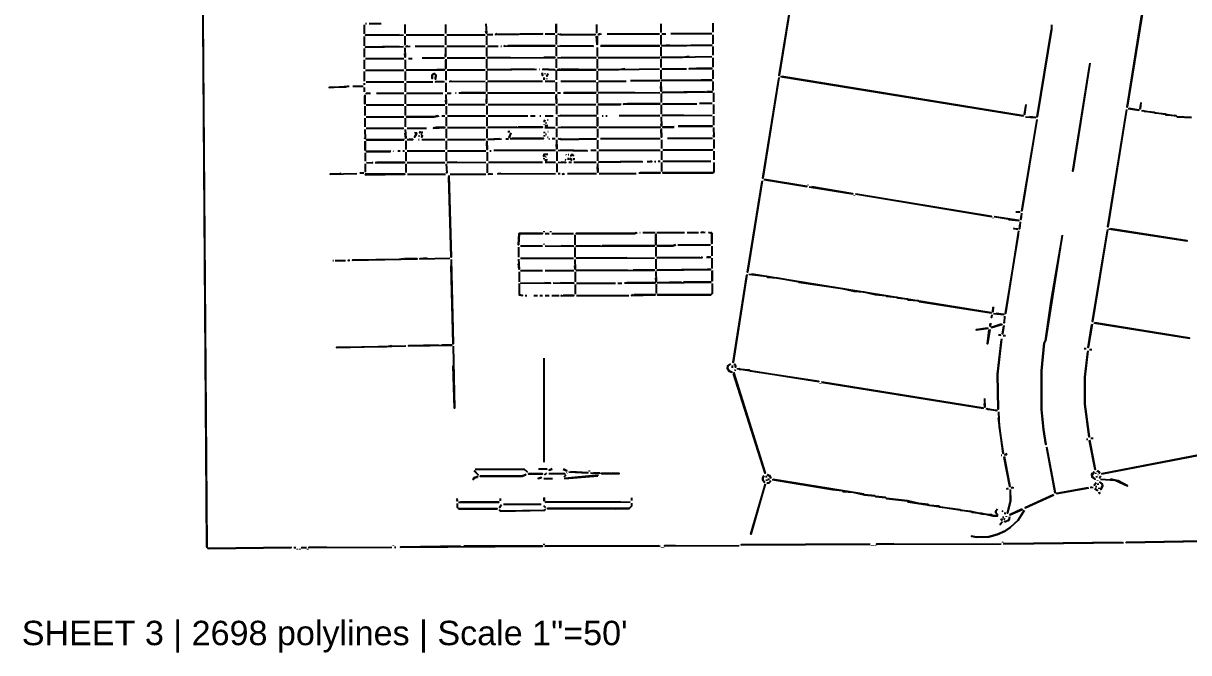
# Model space of a CAD drawing. Extents: x 0 to 16407, y 159 to 1115.
# Drawn here: x 5970 to 6638, y 161 to 522 of the extents above; entities that cross this region are included whole.
import ezdxf

# ---------------------------------------------------------------- set-up
doc = ezdxf.new("R2010")
doc.units = 0
doc.layers.add('RASTER_VECTOR_LINEWORK', color=5, linetype='CONTINUOUS')
doc.layers.add('TITLEBLOCK', color=2, linetype='CONTINUOUS')
doc.styles.get("Standard").update_dxf_attribs({"font": 'Arial'})

msp = doc.modelspace()

# ---------------------------------------------------------------- linework, layer by layer
at = {"layer": 'RASTER_VECTOR_LINEWORK'}
for points in [[(6070, 1069.5), (6069.25, 1069), (6070.25, 881), (6075.25, 221.5), (6076, 220.75), (6123.5, 221.25), (6076, 220.75), (6075.25, 221.5), (6069.25, 1069), (6070, 1069.5), (6106.25, 1069.5)], [(6411.75, 543.25), (6403.5, 492.25), (6411.75, 542.5)], [(6612.5, 532), (6603, 474), (6612.25, 531.75)], [(6166.25, 522), (6166.75, 522)], [(6168.25, 522), (6175.25, 522)], [(6188.75, 521.5), (6188.75, 516.25)], [(6212, 521.5), (6212, 516.25)], [(6235.25, 521.75), (6235.5, 516.5), (6235.25, 517.75)], [(6275.5, 521.75), (6275.5, 516.75), (6275.5, 521.5)], [(6298.75, 521.5), (6298.75, 516.5)], [(6335.5, 521.75), (6335.5, 516.75)], [(6365.5, 522.25), (6365.5, 517)], [(6165.5, 521.25), (6165.5, 516)], [(6185.5, 515.5), (6166.25, 515.25), (6188, 515.5)], [(6188.75, 514.75), (6188.75, 509.5)], [(6189.5, 515.5), (6211.25, 515.5)], [(6212, 514.75), (6212, 509.75)], [(6212.75, 515.5), (6234.75, 515.5)], [(6235.5, 514.75), (6235.5, 509.75)], [(6239, 515.75), (6236.25, 515.5), (6239.25, 515.75)], [(6241.75, 516), (6240.75, 515.75), (6267.75, 516), (6242, 515.75)], [(6269.25, 516), (6274.75, 516)], [(6275.5, 515.25), (6275.5, 510)], [(6276.25, 516), (6278.75, 515.5), (6298, 515.75), (6278.75, 515.5), (6278, 516)], [(6299, 515), (6299, 510), (6298.75, 514.75)], [(6301, 516), (6299.75, 515.75), (6301.5, 516)], [(6304.75, 516), (6334.75, 516)], [(6335.5, 515.25), (6335.5, 510)], [(6336.25, 516), (6338.5, 516)], [(6341.25, 516.25), (6364.75, 516.25)], [(6365.5, 515.5), (6365.5, 510.25)], [(6559.75, 521.25), (6559.75, 518.5), (6551.5, 468.5), (6559.75, 518.5)], [(6165.5, 514.5), (6165.5, 509.25)], [(6185.5, 508.75), (6166.25, 508.5), (6188, 508.75)], [(6190.5, 509), (6189.5, 508.75), (6191.75, 509)], [(6194.75, 509), (6211.25, 509)], [(6212, 508.25), (6212, 503), (6212, 504.5)], [(6212.75, 509), (6234.75, 509)], [(6235.5, 508.25), (6235.5, 503)], [(6236.25, 509), (6242.25, 509)], [(6243.75, 509), (6244.25, 509)], [(6246.25, 509.25), (6245.75, 509), (6274.75, 509.25), (6247.75, 509.25)], [(6275.5, 508.5), (6275.5, 503.25)], [(6276.25, 509.25), (6296.75, 509), (6278, 509.25)], [(6299, 508.25), (6299, 503)], [(6301, 509.25), (6334.75, 509.25), (6301.25, 509.25)], [(6335.5, 508.5), (6335.5, 503.25)], [(6340.5, 509.5), (6336.25, 509.25), (6364.75, 509.5), (6340.75, 509.25)], [(6365.5, 508.75), (6365.5, 503.75)], [(6165.5, 507.75), (6165.5, 502.75)], [(6166.25, 502), (6188.25, 502)], [(6188.75, 508), (6189, 502.75), (6188.75, 504.75)], [(6190.75, 502), (6193, 502)], [(6198.75, 502.25), (6211.5, 502.25)], [(6212.25, 501.5), (6212.25, 496.25), (6212.25, 501)], [(6213, 502.25), (6234.75, 502.25)], [(6235.5, 501.5), (6235.5, 496.25)], [(6249.25, 502.5), (6236.25, 502.25), (6274.75, 502.5), (6268.5, 502.5)], [(6275.5, 501.75), (6275.5, 496.5)], [(6276.25, 502.5), (6298.25, 502.25), (6278.5, 502.5)], [(6299, 501.5), (6299, 496.25)], [(6304.5, 502.5), (6299.75, 502.25), (6334.75, 502.5), (6304.75, 502.25)], [(6335.5, 501.75), (6335.5, 496.75)], [(6351.75, 503), (6348, 502.5), (6336.25, 502.5), (6364.75, 503)], [(6365.5, 502.25), (6365.5, 497)], [(6165.5, 501.25), (6165.5, 496)], [(6166.25, 495.25), (6188.25, 495.25)], [(6189, 501.25), (6189, 496)], [(6207, 495.5), (6189.75, 495.25), (6211.5, 495.5), (6207.25, 495.5)], [(6212.25, 494.75), (6212.25, 489.5)], [(6213, 495.5), (6234.75, 495.5)], [(6235.5, 494.75), (6235.5, 489.75)], [(6263, 495.75), (6236.25, 495.5), (6264.25, 495.75)], [(6265.75, 495.75), (6266, 495.75)], [(6267.5, 495.75), (6274.75, 495.5), (6268, 495.75)], [(6275.5, 495), (6275.5, 489.75)], [(6277.75, 495.75), (6276.25, 495.5), (6298.25, 495.5), (6278.5, 495.75)], [(6299, 494.75), (6299, 489.75)], [(6315, 496), (6311.5, 495.5), (6299.75, 495.5), (6334.75, 496)], [(6335.5, 495.25), (6335.5, 490)], [(6336.25, 496), (6350.25, 496)], [(6356, 496.25), (6351.75, 496), (6364.75, 496.25), (6356.25, 496.25)], [(6365.5, 495.5), (6365.5, 490.25)], [(6581.75, 499.25), (6572, 437.25), (6581.75, 498.25)], [(6165.5, 494.5), (6165.5, 489)], [(6166.5, 488.5), (6188.25, 488.5)], [(6189, 494.5), (6189, 489.25)], [(6189.75, 488.5), (6204.75, 488.5)], [(6205.25, 493.25), (6204.5, 492.5), (6204.5, 490.5), (6204.5, 492.5), (6205.75, 493.25), (6206.5, 492.5), (6206.25, 490), (6206.5, 492.5), (6205.75, 493.25)], [(6210.75, 488.75), (6206.25, 488.5), (6211.5, 488.75)], [(6212.25, 488), (6212.25, 482.75)], [(6215.25, 489), (6214.5, 488.75), (6234.75, 489)], [(6235.5, 488.25), (6235.5, 483)], [(6236.25, 489), (6267.75, 489)], [(6267.5, 493.75), (6267.75, 492.25), (6267.5, 493.25)], [(6268.5, 491), (6268.5, 489.75)], [(6269, 493.25), (6269, 493)], [(6269.25, 489), (6274.75, 489)], [(6270, 490.5), (6270, 490)], [(6270.75, 493.25), (6270.25, 491.75), (6270.75, 493)], [(6275.5, 488.25), (6275.5, 483)], [(6278.25, 489), (6298.25, 489)], [(6299, 488.25), (6299, 483)], [(6299.75, 489), (6315.75, 489)], [(6318.25, 489.25), (6334.75, 489.25), (6318.5, 489)], [(6335.5, 488.5), (6335.75, 483.25), (6335.5, 486)], [(6358.75, 489.5), (6336.25, 489.25), (6364.75, 489.5), (6359, 489.5)], [(6365.5, 488.75), (6365.5, 483.5)], [(6403.25, 491), (6394, 433.25), (6403.25, 490)], [(6404.25, 491.5), (6543.5, 469), (6405, 491.5)], [(6156.5, 486), (6154.75, 485.5), (6145.25, 485.25), (6156.75, 486)], [(6159, 486), (6164.75, 486)], [(6165.5, 487.75), (6165.5, 486.75)], [(6165.5, 485.25), (6165.5, 482.75)], [(6168.5, 482), (6166.5, 481.75), (6169, 482)], [(6172.5, 482), (6188.25, 482)], [(6189, 487.75), (6189, 482.75)], [(6189.75, 482), (6210.5, 482)], [(6213, 482), (6215.25, 482)], [(6217.75, 482.25), (6218.25, 482.25)], [(6219.75, 482.25), (6234.75, 482.25), (6221, 482.25)], [(6235.5, 481.5), (6235.5, 476.25), (6235.5, 478.5)], [(6236.25, 482.25), (6274.75, 482.25)], [(6275.5, 481.5), (6275.75, 476.25), (6275.5, 480.5)], [(6276.25, 482.25), (6278, 482.25)], [(6279.75, 482.25), (6298.25, 482.25), (6280, 482.25)], [(6299, 481.5), (6299, 476.25)], [(6320.5, 482.5), (6299.75, 482.25), (6335, 482.5)], [(6335.75, 481.75), (6335.75, 476.75)], [(6361, 482.75), (6336.5, 482.5), (6365, 482.75), (6362, 482.75)], [(6365.75, 482.25), (6365.75, 477)], [(6165.75, 481), (6165.75, 476), (6165.75, 480.5)], [(6166.5, 475.25), (6188.25, 475.25)], [(6189, 481.25), (6189, 476)], [(6189.75, 475.25), (6211.75, 475.25)], [(6212.25, 481.25), (6212.5, 476), (6212.25, 478)], [(6213.5, 475.5), (6234.75, 475.5)], [(6235.75, 474.75), (6235.75, 469.75)], [(6236.5, 475.5), (6275, 475.5)], [(6275.75, 474.75), (6275.75, 470)], [(6276.5, 475.5), (6298.25, 475.5)], [(6299, 474.75), (6299, 469.75)], [(6312.75, 475.75), (6299.75, 475.5), (6312.5, 475.5)], [(6316.5, 476), (6314.25, 475.75), (6335, 476), (6316.75, 476)], [(6335.75, 475.25), (6335.75, 470)], [(6336.5, 476), (6356.25, 476)], [(6357.75, 476.25), (6365, 476.25)], [(6365.75, 475.5), (6365.75, 470.25)], [(6545, 475.5), (6544.25, 469.75), (6545, 474.5)], [(6611, 476.75), (6610.5, 473), (6611, 475.5)], [(6165.75, 474.5), (6165.75, 469.25)], [(6166.5, 468.5), (6188.25, 468.5)], [(6189, 474.5), (6189, 469.25)], [(6207.75, 469), (6205.5, 468.5), (6189.75, 468.5), (6205.5, 468.5), (6208.5, 469)], [(6210, 469), (6211.75, 469)], [(6212.5, 474.5), (6212.5, 469.75)], [(6212.5, 468.25), (6212.5, 463)], [(6213.25, 469), (6235, 469)], [(6235.75, 468.25), (6235.75, 463)], [(6236.5, 469), (6259.25, 469)], [(6260.75, 469), (6263.5, 469)], [(6266.25, 469), (6266.75, 469)], [(6269.25, 469), (6273.75, 469)], [(6275.75, 468.25), (6275.75, 463.25)], [(6276.5, 469.25), (6298.5, 469), (6277.75, 469.25)], [(6299.25, 468.25), (6299.25, 463.25), (6299.25, 468)], [(6302, 469), (6302.5, 469)], [(6304, 469), (6304.75, 469)], [(6311.75, 469.25), (6335, 469.25)], [(6335.75, 468.5), (6336, 463.25), (6335.75, 464.5)], [(6348.5, 469.5), (6336.5, 469.25), (6365, 469.5)], [(6365.75, 468.75), (6365.75, 463.75)], [(6544.75, 468.5), (6550.5, 468), (6547, 468.5)], [(6602.75, 472.75), (6592, 405.25), (6602.75, 471.5)], [(6603.75, 473.25), (6609.75, 472.25), (6604.25, 473.25)], [(6611.25, 472), (6631.25, 469), (6631.75, 468.5), (6640, 468)], [(6640, 468), (6631.75, 468.5), (6631.25, 469), (6625.5, 469.5), (6625, 470), (6619.25, 470.5), (6618.75, 471), (6613, 471.5), (6612.5, 472)], [(6165.75, 467.75), (6165.75, 462.75)], [(6166.5, 462), (6188.25, 462)], [(6189, 467.75), (6189, 462.75)], [(6190, 462), (6201.25, 462)], [(6206.5, 462.25), (6205.25, 462), (6211.75, 462.25), (6206.75, 462.25)], [(6212.5, 461.5), (6212.5, 456.25)], [(6213.25, 462.25), (6235, 462.25)], [(6235.75, 461.5), (6235.75, 456.25)], [(6253, 462.5), (6236.5, 462.25), (6267.75, 462.5), (6253.75, 462.5)], [(6269, 466.75), (6268.75, 465.75), (6269.25, 466.75)], [(6268.75, 464.25), (6268.75, 464)], [(6269, 462.25), (6275, 462.25)], [(6269.5, 465), (6270, 465)], [(6270.75, 463.5), (6269.5, 463.25), (6270.5, 463.25)], [(6270.5, 466.75), (6271, 466.75)], [(6275.75, 461.75), (6275.75, 456.75)], [(6276.5, 462.5), (6298.5, 462.25), (6278.5, 462.5)], [(6299.25, 461.5), (6299.25, 456.5)], [(6300, 462.5), (6335.25, 462.5), (6300.25, 462.25)], [(6335.75, 461.75), (6336, 456.75), (6335.75, 461)], [(6343.25, 462.75), (6336.75, 462.5), (6343, 462.5)], [(6345.5, 463), (6365, 463), (6345.75, 463)], [(6365.75, 462.25), (6366, 457), (6365.75, 457.75)], [(6551.25, 467), (6542.75, 414.5), (6551.25, 465.5)], [(6165.75, 461.25), (6166, 456), (6165.75, 456.5)], [(6188.5, 455.5), (6166.75, 455.25), (6188.25, 455.25)], [(6189, 461.25), (6189.25, 456.25), (6189, 459)], [(6189.25, 454.75), (6189.25, 449.75)], [(6190, 455.5), (6193.25, 455.5), (6191.25, 455.5)], [(6194.25, 459.5), (6195.5, 459.25), (6194.25, 456.75), (6195.5, 458.5), (6195.25, 459.5)], [(6196.5, 455.5), (6197, 455.5)], [(6196.75, 457.75), (6196.75, 457.25)], [(6197.5, 459.75), (6197.25, 459.25), (6197.5, 459.75), (6198.75, 459.25), (6198.25, 459.75)], [(6198, 458.5), (6198.75, 457.75), (6198.5, 456.75), (6198.75, 457.75)], [(6198.5, 455.5), (6211.75, 455.5)], [(6212.5, 454.75), (6212.5, 449.75)], [(6213.25, 455.5), (6235, 455.5)], [(6235.75, 454.75), (6236, 449.75), (6235.75, 453.75)], [(6243, 455.75), (6236.5, 455.5), (6244.25, 455.75)], [(6246.75, 455.75), (6248.25, 455.75)], [(6247.75, 460), (6249, 460)], [(6249.5, 459.25), (6248.5, 456.5), (6249.5, 458.75)], [(6249.25, 456), (6268.25, 456), (6250.25, 456)], [(6268.75, 459.75), (6268.75, 459)], [(6268.75, 458), (6268.75, 457.25)], [(6269.5, 458.5), (6270, 458.5)], [(6270.5, 456.75), (6271, 456.75)], [(6270.75, 460), (6271, 460)], [(6271.25, 455.75), (6271.75, 455.75)], [(6273.25, 456), (6275, 456)], [(6275.75, 455.25), (6276, 450), (6275.75, 452.5)], [(6276.5, 456), (6278.75, 455.5), (6298.5, 455.75), (6278.75, 455.5), (6278, 456)], [(6299.25, 455), (6299.25, 450)], [(6301, 456), (6335.25, 456)], [(6336, 455.25), (6336, 450.25)], [(6339.5, 456.25), (6365.25, 456.25)], [(6366, 455.5), (6366, 450.25)], [(6166, 454.5), (6166, 449.25), (6166, 454.25)], [(6180.75, 448.75), (6166.75, 448.5), (6180.5, 448.5)], [(6182, 449), (6182.25, 448.75)], [(6184.75, 449), (6186, 449)], [(6187.5, 449), (6188.5, 449)], [(6189.25, 448.25), (6189.25, 443)], [(6190, 449), (6211.75, 449)], [(6212.5, 448.25), (6212.5, 443)], [(6213.25, 449), (6235.25, 449)], [(6236, 448.25), (6236, 443.25)], [(6237.5, 449), (6238.25, 449)], [(6239.75, 449.25), (6275.25, 449.25)], [(6276, 448.5), (6276, 443.25)], [(6276.75, 449.25), (6293.25, 449), (6278, 449.25)], [(6295.5, 449.25), (6298.5, 449.25)], [(6299.25, 448.5), (6299.25, 443.25)], [(6300, 449.25), (6335.25, 449.25)], [(6336, 448.75), (6336, 443.75)], [(6336.75, 449.5), (6365.25, 449.5), (6337, 449.25)], [(6366, 448.75), (6366, 443.75)], [(6166, 447.75), (6166, 443)], [(6166, 441.5), (6166, 436.75)], [(6166.75, 442.25), (6170.25, 442), (6169.75, 442.25)], [(6171.75, 442.25), (6188.5, 442.25), (6172.75, 442.25)], [(6189.25, 441.5), (6189.25, 436.5)], [(6190, 442.25), (6211.75, 442.25)], [(6212.5, 441.5), (6212.75, 436.25), (6212.5, 436.75)], [(6218.5, 442.5), (6213.25, 442.25), (6235.25, 442.5)], [(6236, 441.75), (6236, 436.25)], [(6236.75, 442.5), (6267.75, 442.5)], [(6268.75, 447), (6268.5, 445.75), (6268.75, 447), (6270.75, 447)], [(6268.5, 444.75), (6268.5, 444.25)], [(6270.5, 443.75), (6269.25, 443.5), (6270.25, 443.5)], [(6269.25, 442.5), (6275.25, 442.5)], [(6269.75, 445.5), (6269.5, 445.25)], [(6276, 441.75), (6276, 436.75)], [(6276.75, 442.5), (6281, 442.25), (6278.5, 442.5)], [(6280.5, 444), (6281, 443.5)], [(6281, 446.75), (6281.25, 446.5)], [(6282.5, 446.75), (6282.75, 446.75)], [(6282.5, 445), (6282.5, 443.75)], [(6282.75, 442.5), (6284.25, 442.5)], [(6284, 445), (6283.5, 444.25), (6284.25, 443.5), (6283.5, 444.5)], [(6284.5, 446.75), (6284, 446), (6284.5, 446.75), (6285.5, 446.25), (6285, 446.75)], [(6285.75, 444.75), (6285.75, 444), (6285.75, 444.5)], [(6285.75, 442.5), (6298.5, 442.5)], [(6299.25, 441.75), (6299.5, 436.75), (6299.25, 439.75)], [(6324.5, 442.75), (6300, 442.5), (6325.25, 442.75)], [(6327.75, 442.75), (6330.5, 442.75), (6329.75, 442.75)], [(6332, 442.75), (6332.75, 442.75)], [(6334, 443), (6335.25, 443)], [(6336, 442.25), (6336, 437)], [(6336.75, 443), (6364.25, 443)], [(6366, 442.25), (6366, 436.75), (6365.25, 436.25), (6336.75, 436.25), (6365.25, 436.25), (6366, 436.75)], [(6152.25, 436), (6151, 435.5), (6146, 435.5), (6161.25, 436)], [(6163, 436.25), (6165.25, 436.25)], [(6166, 435.75), (6166.25, 435.25), (6188.75, 435.5), (6166, 435.5)], [(6190.25, 435.5), (6212, 435.5)], [(6214, 434.75), (6215.25, 388), (6214, 434)], [(6214.75, 435.5), (6235.25, 435.5)], [(6238.25, 435.75), (6236.75, 435.5), (6239.25, 435.75)], [(6243.75, 436), (6242, 435.75), (6275.25, 436)], [(6276.75, 436), (6277.75, 436)], [(6280, 435.75), (6279.25, 435.5), (6280.25, 435.75)], [(6282, 436), (6298.75, 436)], [(6300.25, 436), (6321.5, 436)], [(6323, 436.25), (6335.25, 436.25), (6323.75, 436.25)], [(6393.75, 431.75), (6385.25, 379.25), (6393.75, 431.25)], [(6394.75, 432.5), (6419.25, 428.5), (6395, 432.5)], [(6420, 429.5), (6420, 429.25)], [(6420.75, 428.25), (6445.75, 424.25), (6422.25, 428.25)], [(6446.5, 423.5), (6446.5, 423.25)], [(6447.25, 424.25), (6525.25, 411.25), (6447.5, 424)], [(6526, 410.5), (6526, 410.25)], [(6526.75, 411.25), (6534.75, 410), (6535.25, 409.5), (6541, 409), (6527, 411)], [(6539.25, 414), (6541.75, 414)], [(6541.75, 408.25), (6541.25, 404.25), (6541.75, 407)], [(6542.5, 413.25), (6542, 409.5), (6542.5, 412)], [(6265.25, 401.75), (6254.25, 401.5), (6254, 395), (6254.25, 401.5), (6267.75, 401.5), (6266, 401.75)], [(6268.5, 402.75), (6268.5, 402.25)], [(6269.25, 401.5), (6271.5, 401.5)], [(6272.25, 402.75), (6272.25, 402.25)], [(6273, 401.5), (6285.5, 401.5)], [(6321.25, 402), (6320.5, 401.5), (6287, 401.5), (6320.5, 401.5), (6322, 402)], [(6323.5, 402), (6323.75, 402)], [(6325.25, 402), (6332.25, 402)], [(6332.75, 401.25), (6332.75, 395.25), (6332.75, 401)], [(6333.25, 402), (6349.25, 402)], [(6350.75, 402), (6357.25, 402)], [(6360, 402.25), (6358.75, 402), (6361, 402.25)], [(6363, 402.25), (6364.75, 401.75), (6364.75, 395.75), (6364.75, 401.75), (6364.25, 402.25)], [(6540.75, 403), (6533.25, 355.5), (6540.75, 401)], [(6537.75, 404.5), (6540.25, 404), (6538, 404.25)], [(6591.75, 403.75), (6583.25, 351), (6591.75, 403)], [(6592.5, 404.25), (6637.5, 397.25), (6593.5, 404.25)], [(6255, 394.5), (6267.75, 394.5)], [(6268.5, 395.5), (6268.5, 395.25)], [(6269.25, 394.5), (6285.5, 394.25), (6278.5, 394.5)], [(6286.25, 400.75), (6286.25, 395)], [(6300.75, 394.5), (6287, 394.25), (6332, 394.5), (6302, 394.5)], [(6344, 395), (6342.5, 394.5), (6333.5, 394.5), (6342.5, 394.5), (6344.25, 395)], [(6345.25, 395), (6364, 395)], [(6565.75, 400.5), (6556.25, 340), (6555.5, 338.75), (6554, 322.75), (6554, 300.5), (6555, 289), (6556.5, 280.5), (6555, 289), (6554, 300.5), (6554, 322.75), (6555.5, 338.75), (6556.25, 340), (6559.5, 362.75), (6565.75, 399.25)], [(6254, 393.75), (6254, 388)], [(6286.25, 393.5), (6286.25, 388)], [(6332.75, 393.75), (6332.75, 388.25)], [(6358, 387.75), (6333.5, 387.5), (6359.25, 387.75), (6358.75, 387.75)], [(6361.75, 388), (6364, 388), (6362.25, 388)], [(6364.75, 394.25), (6364.75, 388.75)], [(6147.5, 386), (6147.75, 386)], [(6148.75, 386), (6154.75, 386)], [(6157, 386.25), (6156.25, 386), (6157.25, 386.25)], [(6188, 387), (6185.5, 386.5), (6158.75, 386.25), (6195.75, 387), (6188.5, 387)], [(6201.5, 387.25), (6197.25, 387), (6214.5, 387.25)], [(6215.25, 386.5), (6216.5, 338.25), (6215.25, 383)], [(6254, 386.75), (6254.25, 381), (6254, 384)], [(6255, 387.25), (6285.5, 387.25)], [(6286.25, 386.5), (6286.5, 381), (6286.25, 383)], [(6316, 387.5), (6287.25, 387.25), (6332, 387.5)], [(6332.75, 386.75), (6332.75, 381.25)], [(6364.75, 387.25), (6364.75, 381.5)], [(6254.25, 379.5), (6254.25, 373.75)], [(6255, 380.25), (6267.75, 380.25)], [(6269.25, 380.25), (6285.75, 380.25)], [(6286.5, 379.5), (6286.5, 373.75)], [(6316.5, 380.5), (6287.25, 380.25), (6332, 380.5), (6319.75, 380.5)], [(6332.75, 379.75), (6333, 374), (6332.75, 376)], [(6361.25, 380.75), (6333.5, 380.5), (6364, 380.75), (6362, 380.75)], [(6365, 380.25), (6365, 374.25), (6365, 380)], [(6385, 378), (6377, 327.5), (6385, 377.5)], [(6386, 378.25), (6396.25, 377), (6396.75, 376.5), (6402.25, 376), (6414.25, 374), (6414.75, 373.5), (6439.75, 370), (6446.25, 368.5), (6452, 368), (6458.5, 366.5), (6464.5, 366), (6465, 365.5), (6470.75, 365), (6471.25, 364.5), (6477, 364), (6477.5, 363.5), (6483.25, 363), (6483.75, 362.5), (6525, 356), (6387.75, 378.25)], [(6254.25, 372.75), (6254.25, 366.25), (6256.25, 366), (6254.25, 366.25)], [(6255, 373.25), (6272.25, 373), (6269, 373.25)], [(6273.75, 373.25), (6285.75, 373), (6278, 373.25)], [(6286.5, 372.25), (6286.5, 366.75)], [(6287.25, 373), (6309.5, 373)], [(6311, 373), (6313.25, 373)], [(6314.75, 373.25), (6332.25, 373.25), (6316, 373.25)], [(6333, 372.5), (6333, 367)], [(6347.5, 373.5), (6333.75, 373.25), (6364.25, 373.5), (6348.5, 373.5)], [(6365, 372.75), (6365, 367), (6364.25, 366.25), (6333.75, 366.25), (6364.25, 366.25), (6365, 367)], [(6257.75, 366), (6258.75, 366)], [(6262.75, 366), (6264.75, 366)], [(6266.25, 366), (6267.75, 366)], [(6269.25, 366), (6271.5, 366)], [(6273, 366), (6277.25, 366)], [(6279, 366), (6278.5, 365.75), (6285.75, 366), (6279.5, 366)], [(6287.25, 366), (6317.25, 366)], [(6320, 366.25), (6318.75, 366), (6332.25, 366.25), (6320.25, 366.25)], [(6525.5, 354.75), (6525.25, 353.25), (6525.5, 354.25)], [(6526.25, 359.5), (6526, 356.5), (6526.25, 359)], [(6526.5, 355.5), (6532.25, 355), (6528, 355.5)], [(6524.75, 350), (6524.5, 348.25), (6524.5, 349.75)], [(6531, 349.5), (6525.25, 347.5), (6531.5, 349.5)], [(6532.25, 348.75), (6531.5, 344), (6532.25, 348.25)], [(6532.75, 354), (6532.5, 350.25), (6532.75, 351.25)], [(6583, 349.5), (6580.75, 336), (6582.75, 349.25)], [(6584, 350.25), (6638.75, 341.5), (6584.5, 350.25)], [(6523, 347.25), (6516.5, 346.25), (6523.5, 347.25)], [(6524.25, 346.5), (6523, 338.25), (6524, 346.25)], [(6531, 341), (6528.75, 320.75), (6529, 300.75), (6528.75, 320.75), (6531, 340.5)], [(6529.25, 343.5), (6530.5, 343.25), (6530, 343.5)], [(6532, 343), (6533.25, 343)], [(6181, 337), (6178.25, 336.5), (6149.5, 336), (6189.25, 337)], [(6208, 337.5), (6190.75, 337), (6215.75, 337.5), (6210, 337.5)], [(6216.5, 336.75), (6217.25, 301.25), (6216.5, 325.5)], [(6578.5, 335.5), (6579.5, 335.5)], [(6580.5, 334.25), (6578.75, 319), (6578.75, 303.5), (6581.25, 284.75), (6578.75, 303.5), (6578.75, 319), (6580.5, 333.5)], [(6581.5, 335), (6582.75, 335)], [(6268.5, 330), (6268.5, 270.25)], [(6375.5, 326.75), (6374, 325.5), (6373.75, 324), (6374.75, 322.5), (6376.25, 322), (6374.75, 322.5), (6373.75, 324), (6374, 325.5), (6375.75, 326.75)], [(6376.5, 325.75), (6376.5, 324.5)], [(6377.25, 322), (6395.5, 264), (6377.25, 321.25)], [(6377.5, 326.5), (6378.5, 325.75), (6378.5, 324.75), (6378.5, 325.75), (6377.75, 326.5)], [(6378.5, 323.25), (6378, 322.75)], [(6379.25, 324), (6426.25, 316.5), (6387, 322.5), (6386.5, 323), (6380.75, 323.5), (6380.25, 324)], [(6427, 315.5), (6427, 315.25)], [(6427.75, 316.25), (6520.5, 301.25), (6428, 316.25)], [(6521.25, 306.75), (6521.5, 301.75), (6521.25, 304)], [(6522, 301), (6528.25, 300), (6523.25, 300.5), (6522.75, 301)], [(6529.25, 299.25), (6529.75, 290.5), (6532, 275.25), (6529.25, 295.75)], [(6579.75, 283.5), (6580.5, 283.5)], [(6581.5, 283), (6584.75, 266), (6581.5, 282.5)], [(6582.25, 284), (6583.5, 284)], [(6530.75, 274.25), (6531.25, 274.25)], [(6534.25, 275), (6533, 274.5), (6534, 274.75)], [(6556.75, 279), (6561.75, 252.75), (6557.25, 277.5), (6556.75, 278)], [(6674.5, 280.25), (6588.5, 263.5), (6675, 280.25)], [(6532.5, 273.75), (6535.75, 256.25), (6532.5, 273)], [(6230.75, 262), (6228.5, 261.25), (6228, 260.25), (6228.5, 261.25), (6230.5, 261.75)], [(6228.5, 265.5), (6230.75, 263), (6228.5, 265.25)], [(6229, 266.25), (6257.25, 266.25), (6259, 264.75), (6257.25, 266.25)], [(6258.25, 263.25), (6256, 262.25), (6232, 262.25), (6256, 262.25), (6258, 263)], [(6261.5, 263.75), (6259.75, 263.5), (6267.75, 263.5), (6262.25, 263.75)], [(6267.25, 261.5), (6265.25, 261), (6267, 261.25)], [(6265.5, 266.5), (6270.25, 266.25), (6265.75, 266.25)], [(6268.5, 261), (6273.5, 261)], [(6270, 264), (6269, 263.25), (6269.5, 263.5)], [(6271.25, 263.75), (6280.5, 263.5), (6271.5, 263.5)], [(6273.25, 266.5), (6271.5, 265.75), (6273, 266.25)], [(6279.5, 266.25), (6281.75, 265.25), (6279.75, 266.25)], [(6281, 262.75), (6280, 261.75)], [(6299.75, 262.75), (6280.5, 261), (6299.5, 262.5)], [(6281.75, 264.25), (6281.5, 264)], [(6282.75, 264.75), (6293.75, 264.25), (6284, 264.75)], [(6294.5, 265.5), (6294.5, 265)], [(6295.25, 264.25), (6300.5, 264), (6297, 264.25)], [(6307, 264), (6301.5, 263.75), (6311.75, 263.75), (6307.75, 264)], [(6394.75, 262.5), (6394, 261.5), (6394, 260), (6395, 258.75), (6394, 260), (6394, 261.5), (6395, 262.5)], [(6396, 262.5), (6396, 261.5)], [(6396.5, 263.25), (6397.75, 262.75), (6398.75, 261.25), (6396.75, 263.25)], [(6584, 265), (6582.75, 262.5), (6584.75, 260.5), (6583, 261.75), (6582.75, 263.25), (6583.25, 264.25)], [(6585, 264.25), (6585, 263.5)], [(6585.5, 262.25), (6585.5, 261.5)], [(6585.75, 265.25), (6586.75, 265), (6587.25, 264), (6586.25, 265.25)], [(6586.25, 263.25), (6586.5, 263.25)], [(6587.75, 262.5), (6587.25, 261.25), (6587.75, 262)], [(6395.5, 257.75), (6387.25, 229), (6395.5, 257)], [(6396.25, 260.25), (6396.25, 259.5)], [(6398.75, 259.5), (6397.75, 258.5), (6396.5, 258.25), (6397.75, 258.5)], [(6397, 260.5), (6398, 260.5)], [(6399.5, 260.25), (6434, 254.5), (6439.75, 254), (6440.25, 253.5), (6446, 253), (6452.5, 251.5), (6458.25, 251), (6458.75, 250.5), (6464.5, 250), (6465, 249.5), (6477, 248), (6477.5, 247.5), (6513.5, 242), (6514, 241.5), (6519.5, 241), (6526, 239.5), (6528.75, 239.5), (6526, 239.5), (6525.5, 240), (6520, 240.5), (6513.5, 242), (6507.75, 242.5), (6507.25, 243), (6495.5, 244.5), (6495, 245), (6489.5, 245.5), (6489, 246), (6483.5, 246.5), (6477, 248), (6465, 249.5), (6464.5, 250), (6458.75, 250.5), (6458.25, 251), (6452.5, 251.5), (6452, 252), (6400, 260.25)], [(6534.75, 255.25), (6534, 255), (6535, 255.25)], [(6536, 254.5), (6536.25, 248), (6534.5, 241), (6536.25, 248), (6536.25, 254.25)], [(6537.5, 255.75), (6536.75, 255.5), (6538, 255.75)], [(6580.75, 255.5), (6562.75, 252.25), (6581, 255.5)], [(6582.75, 256), (6582.25, 255.75), (6583.5, 256)], [(6585.25, 258.5), (6584.25, 257), (6584.25, 257.5)], [(6584.5, 255.25), (6586, 254), (6584.5, 255)], [(6585, 256.25), (6585.75, 256.25)], [(6586, 259.75), (6586, 259.5)], [(6586.25, 258), (6586.25, 257.25)], [(6586.75, 255.5), (6586.75, 255)], [(6587, 259), (6588.75, 257.75), (6589, 256.75), (6588, 254.5), (6589, 256.75), (6588.75, 257.75), (6587.25, 259)], [(6587.75, 260.5), (6596.25, 260), (6603.25, 256.75), (6598, 259.5), (6593.5, 260.5)], [(6218.5, 249.5), (6218.75, 248), (6218.5, 248.5)], [(6243.5, 249.5), (6243.5, 248)], [(6268.75, 250), (6268.75, 248), (6268.75, 249.75)], [(6312.5, 247.5), (6269.5, 247.25), (6318, 247.5)], [(6318.75, 249.75), (6318.75, 248.25)], [(6560.75, 251.5), (6544.5, 244), (6561, 251.5)], [(6587, 253.25), (6587.25, 252.25), (6587, 253)], [(6218.75, 246.5), (6218.75, 244.5), (6219.75, 243.5), (6241.75, 243.5), (6219.75, 243.5), (6218.75, 244.5)], [(6219.5, 247.25), (6242.75, 247.25), (6220.75, 247.25)], [(6244.25, 245.75), (6243, 244.25), (6243.75, 245.25)], [(6269.5, 243.25), (6268.5, 242.5), (6243.75, 242.25), (6243, 242.75), (6243.75, 242.25), (6269, 242.75)], [(6245.25, 246.25), (6267, 246.25)], [(6268.25, 245.5), (6269.5, 244.25)], [(6318.75, 246.75), (6318.75, 245), (6317.5, 243.75), (6270.5, 243.75), (6309.5, 243.5), (6317.5, 243.75), (6318.75, 245)], [(6544, 242.5), (6540.5, 237), (6536, 232.75), (6533, 230.75), (6528.5, 228.75), (6523.75, 227.5), (6516.75, 227.25), (6513.75, 227.75), (6516.75, 227.25), (6523.75, 227.5), (6528.5, 228.75), (6533, 230.75), (6536, 232.75), (6540.5, 237), (6543.75, 242.25)], [(6528.75, 243.25), (6527.75, 242.25), (6527.75, 241.25), (6528.75, 240.25), (6527.75, 241.25), (6527.75, 242.25)], [(6531.25, 242.5), (6531.75, 242)], [(6532.5, 241), (6533.5, 241)], [(6542.75, 243.25), (6535.75, 240), (6543.25, 243.25)], [(6531.5, 236), (6530.25, 234.5), (6530.75, 235.25)], [(6530.75, 238), (6531.25, 237), (6530.75, 237.75)], [(6531.5, 238.75), (6532.25, 238.75)], [(6533, 238), (6532.25, 237.25)], [(6535.5, 239), (6535.25, 237), (6533.25, 236), (6532.75, 236.25), (6535, 236.75), (6535.5, 237.75)], [(6533.75, 239.25), (6533.75, 239)], [(6125, 221.25), (6126.25, 221.25)], [(6129.25, 221.25), (6132.25, 221.25)], [(6143.75, 221.5), (6133.75, 221.25), (6181.25, 221.5)], [(6182, 222.5), (6182, 222.25)], [(6182.75, 221.5), (6183.5, 221.5)], [(6220.75, 222), (6186.25, 221.5), (6267.75, 222), (6222.5, 222)], [(6268.5, 223.5), (6268.5, 222.75)], [(6334.5, 222.25), (6269.25, 222), (6335.25, 222.25)], [(6336, 221.5), (6336, 221.25)], [(6337, 221.5), (6337, 221.25)], [(6343.75, 222.5), (6337.75, 222.25), (6380.5, 222.5)], [(6455.25, 223.25), (6381.75, 222.75), (6455.75, 223.25)], [(6456.5, 222.5), (6456.5, 222.25)], [(6457.25, 222.5), (6457.25, 222.25)], [(6458.5, 222.5), (6458.5, 222.25)], [(6469.25, 223.5), (6459.25, 223.25), (6530.75, 223.5)], [(6531.5, 224.5), (6531.5, 224.25)], [(6600.25, 224.25), (6532.25, 223.5), (6601, 224.25)], [(6667.25, 225.25), (6602.5, 224.25), (6668.25, 225.25)], [(6127, 220.5), (6127, 220.25)], [(6128.5, 220.5), (6128.5, 220.25)], [(6133, 220.5), (6133, 220.25)]]:
    msp.add_lwpolyline(points, dxfattribs=at)

# ---------------------------------------------------------------- texts
at = {"layer": 'TITLEBLOCK'}
msp.add_text('SHEET 3 | 2698 polylines | Scale 1"=50\'', height=14, dxfattribs=at).set_placement((5969, 165.25))

doc.saveas('drawing.dxf')
